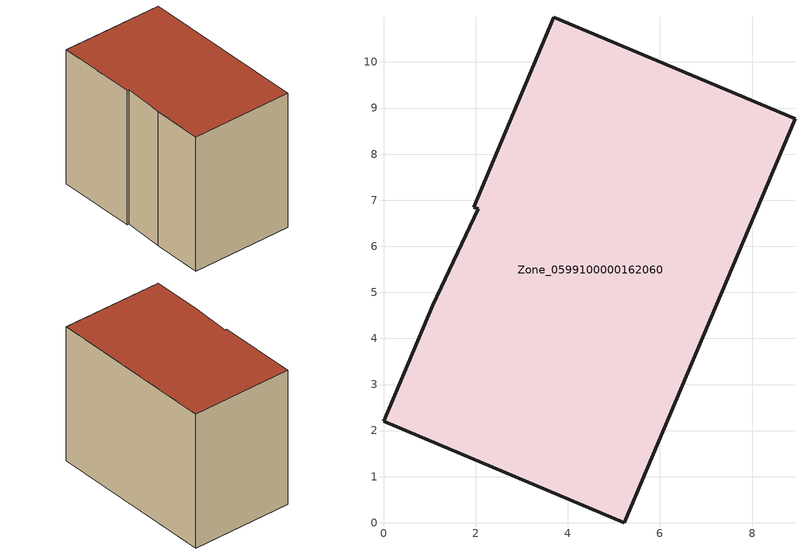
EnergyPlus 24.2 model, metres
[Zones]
Zone_0599100000162060
 floor ground (C_G): 1.06,4.72 2.05,6.81 1.96,6.85 3.7,10.97 8.93,8.77 5.23,0 0,2.2 z0
 wall outside (C_F): 8.93,8.77 3.7,10.97 1.96,6.85 2.05,6.81 1.06,4.72 0,2.2 5.23,0 8.93,8.77 z0:7.66
 roof outside (C_R): 2.05,6.81 1.06,4.72 0,2.2 5.23,0 8.93,8.77 3.7,10.97 1.96,6.85 z7.66
[BUILDING]
Pand.0599100000162060: North Axis=0; Terrain=City; Loads Convergence Tolerance Value=0.04; Temperature Convergence Tolerance Value=0.4; Solar Distribution=FullExterior; Maximum Number of Warmup Days=25; Minimum Number of Warmup Days=1
[Site:Location]
Rotterdam.The.Hague.AP_ZH_NLD Design_Conditions: Latitude=51.96; Longitude=4.45; Time Zone=1; Elevation=-4.5
[SITE:GROUNDTEMPERATURE:BUILDINGSURFACE]
18, 18, 18, 18, 18, 18, 18, 18, 18, 18, 18, 18
[MATERIAL] Thermal Absorptance=0.9; Solar Absorptance=0.7; Visible Absorptance=0.7
Name | Roughness | Thickness | Conductivity | Density | Specific Heat
G.TC.1975-1991 | MediumSmooth | 0.15 | 0.288461 | 540 | 1210
F.TC.1975-1991 | Rough | 0.3 | 0.230769 | 1920 | 840
R.TC.1975-1991 | MediumRough | 0.2 | 0.153846 | 1500 | 1000
[CONSTRUCTION]
C_G: G.TC.1975-1991
C_F: F.TC.1975-1991
C_R: R.TC.1975-1991
[ZONE]
Zone_0599100000162060: Type=1; Multiplier=1; Ceiling Height=Autocalculate; Volume=Autocalculate; Floor Area=autocalculate; Part of Total Floor Area=Yes
[ZONEINFILTRATION:DESIGNFLOWRATE]
Infil_Zone_0599100000162060: Zone or ZoneList or Space or SpaceList=Zone_0599100000162060; Schedule=AlwaysOn; Design Flow Rate Calculation Method=Flow/Area; Flow Rate per Floor Area=0.003; Constant Term Coefficient=1; Temperature Term Coefficient=0; Velocity Term Coefficient=0; Velocity Squared Term Coefficient=0
[HVACTEMPLATE:ZONE:IDEALLOADSAIRSYSTEM]
Zone_0599100000162060: Maximum Heating Supply Air Temperature=50; Minimum Cooling Supply Air Temperature=13; Maximum Heating Supply Air Humidity Ratio=0.0156; Minimum Cooling Supply Air Humidity Ratio=0.0077; Heating Limit=NoLimit; Cooling Limit=NoLimit; Dehumidification Control Type=ConstantSensibleHeatRatio; Cooling Sensible Heat Ratio=0.7; Dehumidification Setpoint=60; Humidification Control Type=None; Humidification Setpoint=30; Outdoor Air Method=None; Outdoor Air Flow Rate per Person=0.00944; Outdoor Air Flow Rate per Zone Floor Area=0; Outdoor Air Flow Rate per Zone=0; Demand Controlled Ventilation Type=None; Outdoor Air Economizer Type=NoEconomizer; Heat Recovery Type=None; Sensible Heat Recovery Effectiveness=0.7; Latent Heat Recovery Effectiveness=0.65
[ZONECONTROL:THERMOSTAT]
ThermostatControl_Zone_0599100000162060: Zone or ZoneList=Zone_0599100000162060; Control Type Schedule=DualSetpointControlType; Control 1=Thermostat_Zone_0599100000162060; Temperature Difference Between Cutout And Setpoint=0
[THERMOSTATSETPOINT:DUALSETPOINT]
Thermostat_Zone_0599100000162060: Heating Setpoint Temperature Schedule=HeatingSetpoint_Zone_0599100000162060; Cooling Setpoint Temperature Schedule=CoolingSetpoint_Zone_0599100000162060
[SCHEDULE:COMPACT]
HeatingSetpoint_Zone_0599100000162060: Through: 12/31, For: AllDays, Until: 24:00, 21
CoolingSetpoint_Zone_0599100000162060: Through: 12/31, For: AllDays, Until: 24:00, 24
DualSetpointControlType: Through: 12/31, For: AllDays, Until: 24:00, 4
AlwaysOn: Through: 12/31, For: AllDays, Until: 24:00, 1
